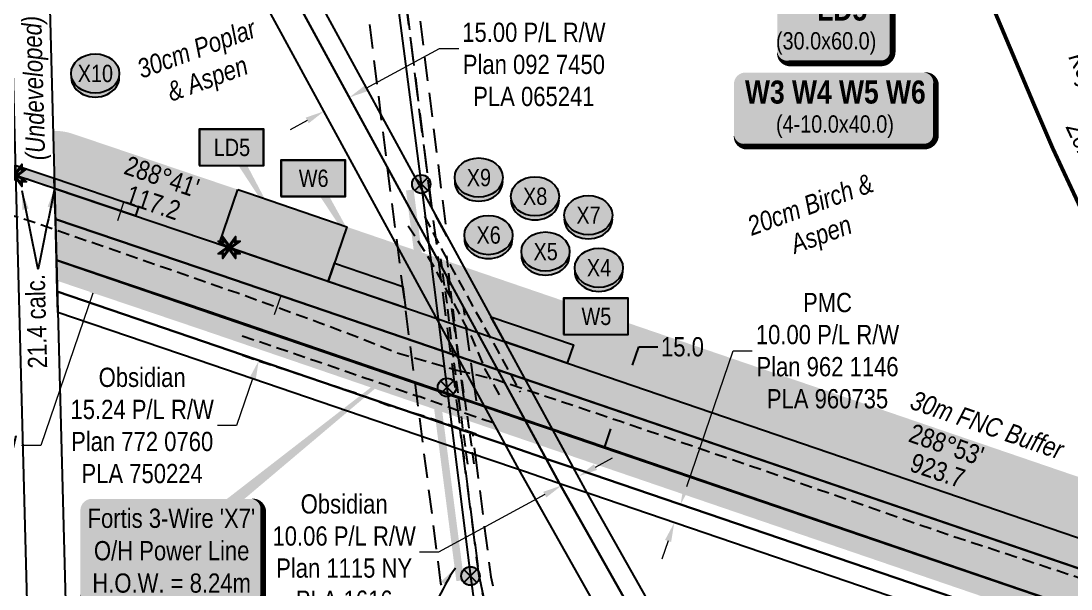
# Model space of a CAD drawing. Extents: x 633209 to 644713, y 5826006 to 5832721.
# Drawn here: x 642962 to 643508, y 5829472 to 5829767 of the extents above; entities that cross this region are included whole.
import ezdxf
from ezdxf.enums import TextEntityAlignment as Align

# ---------------------------------------------------------------- set-up
doc = ezdxf.new("R2010")
doc.units = 0
doc.header["$LTSCALE"] = 5
doc.header["$PDSIZE"] = 0.5
for name, pattern in [('DASHDOT2', [12.7, 6.35, -3.175, 0, -3.175]), ('foc-ACCESSROAD', [3.75, 2.5, -1.25]), ('foc-FLOWLINE', [3.75, 2.5, -1.25]), ('foc-TRAV', [1.875, 1.25, -0.625]), ('POWERLINE5', [7.8, 2.4, -0.6, 0.6, -0.6, 0.6, -0.6, 2.4]), ('UG_PIPE', [1.875, 1.25, -0.625])]:
    doc.linetypes.add(name, pattern=pattern)
doc.layers.get('Defpoints').update_dxf_attribs({"color": 9})
for name, color, linetype in [('AS-PIPE-UG', 44, 'UG_PIPE'), ('AS-POWER', 104, 'foc-POWER'), ('AS-POWER-EXISTING', 72, 'POWERLINE5'), ('AS-ROADS', 254, 'Continuous'), ('AS-WILDLIFE', 131, 'DASHDOT2'), ('C-RW', 13, 'Continuous'), ('C-WS', 13, 'foc-ACCESSROAD'), ('CG-NOTES', 7, 'Continuous'), ('F-EZE', 190, 'foc-FLOWLINE'), ('F-RW', 190, 'Continuous'), ('L-BD1', 253, 'Continuous'), ('L-MON', 1, 'Continuous'), ('L-ROAD-T', 7, 'Continuous'), ('L-SEC', 7, 'Continuous'), ('P-BUFFER-H 30m', 51, 'Continuous'), ('P-BUFFER-T', 40, 'Continuous'), ('P-CROSSINGS', 250, 'Continuous'), ('P-LTO', 14, 'Continuous'), ('P-PROPOSED', 10, 'Continuous'), ('P-PROPOSED-H', 21, 'Continuous'), ('P-TEMP-BLOCKS', 250, 'Continuous'), ('P-TEMP-H', 41, 'Continuous'), ('P-TEMP_LOG DECK', 46, 'Continuous'), ('P-TEMP_WORKSPACE', 46, 'Continuous'), ('P-TRAV', 4, 'foc-TRAV'), ('P-TXT', 4, 'Continuous'), ('P-WORKAREA-COUNTY', 104, 'Continuous'), ('P-WORKAREA-COUNTY-H', 71, 'Continuous'), ('T-BUSH-T', 110, 'Continuous')]:
    doc.layers.add(name, color=color, linetype=linetype)
for name, color, linetype, lineweight in [('C-RW-T', 13, 'Continuous', 9), ('F-RW-T', 190, 'Continuous', 9), ('T-TEXT', 48, 'Continuous', 18)]:
    doc.layers.add(name, color=color, linetype=linetype, lineweight=lineweight)
doc.styles.add('175L', font='ARIALN.TTF', dxfattribs={"height": 20})
doc.styles.add('80', font='ARIALN.TTF', dxfattribs={"height": 10})
doc.styles.add('80CG', font='ARIALN.TTF', dxfattribs={"height": 10})
doc.styles.add('80L', font='ARIALN.TTF', dxfattribs={"height": 10})
doc.styles.add('80LS', font='ARIALNI.TTF', dxfattribs={"height": 10})
doc.styles.add('BOLD', font='ARIALNB.TTF')
doc.styles.add('Crossing', font='ARIALN.TTF', dxfattribs={"height": 10})
doc.styles.add('foc-LtypeFont', font='ARIALN.TTF', dxfattribs={"height": 7.35})
doc.styles.add('MtXpl_Arial_Narrow', font='ARIALNI.TTF')
doc.linetypes.add('foc-POWER', pattern='A,6,-1,["P",foc-LtypeFont,S=0.2,R=0,X=-0.625,Y=-0.75],-1.24,4', length=12.24)
doc.dimstyles.new('Compass 5 000', dxfattribs={"dimscale": 5, "dimtxt": 9, "dimasz": 2, "dimexe": 0.2, "dimexo": 0.0625, "dimgap": 0.5, "dimtad": 0, "dimtih": 1, "dimtoh": 1, "dimzin": 0, "dimdsep": 46, "dimtxsty": '80CG', "dimcen": 0.1, "dimse1": 1, "dimse2": 1, "dimclrd": 256, "dimclrt": 256, "dimaunit": 1, "dimadec": 4, "dimazin": 0, "dimtfac": 0.06, "dimtofl": 0, "dimtmove": 0, "dimatfit": 1, "dimfxl": 0.2, "dimtolj": 1, "dimtzin": 0, "dimlwd": -1, "dimarcsym": 0})

# ---------------------------------------------------------------- blocks, each defined once
blk = doc.blocks.new('POWERPOLE')
h = blk.add_hatch(color=255)
edge = h.paths.add_edge_path()
edge.add_arc((0, 0), 0.96, 0, 360)
at = {"linetype": 'Continuous'}
for p, q in [((0.68, -0.68), (-0.68, 0.68)), ((-0.68, -0.68), (0.68, 0.68))]:
    blk.add_line(p, q, dxfattribs=at)
blk.add_circle((0, 0), 0.96, dxfattribs=at)
blk = doc.blocks.new('label_road_undeveloped')
at = {"layer": 'L-ROAD-T', "style": '80L'}
blk.add_text('Government Road Allowance', height=10, dxfattribs=at).set_placement((0, 0), align=Align.MIDDLE_CENTER)
at = {"layer": 'T-TEXT', "style": '80LS'}
blk.add_text('(Undeveloped)', height=10, dxfattribs=at).set_placement((-154.19, 0), align=Align.MIDDLE_CENTER)
blk = doc.blocks.new('*D446')
at = {"layer": 'C-RW-T', "transparency": 16777216}
for p, q in [((643260.72, 5829535.02), (643269.52, 5829539.79)), ((643234.35, 5829520.72), (643179.19, 5829490.81)), ((643179.19, 5829490.81), (643169.19, 5829490.81))]:
    blk.add_line(p, q, dxfattribs=at)
for points in [[(643259.93, 5829536.49), (643261.52, 5829533.56), (643251.93, 5829530.26)], [(643233.56, 5829522.19), (643235.15, 5829519.26), (643243.14, 5829525.49)]]:
    blk.add_solid(points, dxfattribs=at)
at = {"layer": 'Defpoints', "color": 0, "transparency": 16777216}
for p in [(643251.93, 5829530.26), (643295.35, 5829450.19), (643286.56, 5829445.42)]:
    blk.add_point(p, dxfattribs=at)
at = {"layer": 'C-RW-T', "transparency": 16777216, "insert": (643130.1, 5829490.81), "char_height": 10, "attachment_point": 5, "style": '80CG'}
blk.add_mtext('\\A1;Obsidian\\P10.06 P/L R/W\\PPlan 1115 NY\\PPLA 1616', dxfattribs=at)
blk = doc.blocks.new('*D480')
at = {"layer": 'C-RW-T', "transparency": 16777216}
for p, q in [((643093.9, 5829614.3), (643097.13, 5829623.76)), ((643082.51, 5829580.96), (643074.2, 5829556.63)), ((643074.2, 5829556.63), (643064.2, 5829556.63))]:
    blk.add_line(p, q, dxfattribs=at)
for points in [[(643092.32, 5829614.84), (643095.48, 5829613.76), (643090.67, 5829604.84)], [(643080.93, 5829581.5), (643084.09, 5829580.42), (643085.74, 5829590.42)]]:
    blk.add_solid(points, dxfattribs=at)
at = {"layer": 'Defpoints', "color": 0, "transparency": 16777216}
for p in [(643086.79, 5829606.16), (643081.87, 5829591.74), (643085.74, 5829590.42)]:
    blk.add_point(p, dxfattribs=at)
at = {"layer": 'C-RW-T', "transparency": 16777216, "insert": (643025.11, 5829556.63), "char_height": 10, "attachment_point": 5, "style": '80CG'}
blk.add_mtext('\\A1;Obsidian\\P15.24 P/L R/W\\PPlan 772 0760\\PPLA 750224', dxfattribs=at)
blk = doc.blocks.new('*D541')
at = {"layer": 'Defpoints', "color": 0, "transparency": 16777216}
for p in [(643009.16, 5829653.83), (643022.26, 5829649.35), (643015.79, 5829630.41)]:
    blk.add_point(p, dxfattribs=at)
at = {"layer": 'F-RW-T', "transparency": 16777216}
for p, q in [((643012.39, 5829663.29), (643015.62, 5829672.75)), ((642999.46, 5829625.43), (642972.44, 5829546.32)), ((642972.44, 5829546.32), (642962.44, 5829546.32))]:
    blk.add_line(p, q, dxfattribs=at)
for points in [[(643010.81, 5829663.83), (643013.96, 5829662.75), (643009.16, 5829653.83)], [(642997.88, 5829625.96), (643001.03, 5829624.89), (643002.69, 5829634.89)]]:
    blk.add_solid(points, dxfattribs=at)
at = {"layer": 'F-RW-T', "transparency": 16777216, "insert": (642922.9, 5829546.32), "char_height": 10, "attachment_point": 5, "style": '80CG'}
blk.add_mtext('\\A1;Pembina\\P20.00 P/L R/W\\PPLA 141996', dxfattribs=at)
blk = doc.blocks.new('*D542')
at = {"layer": 'Defpoints', "color": 0, "transparency": 16777216}
for p in [(643161.14, 5829564.66), (643157.91, 5829555.2), (643301.66, 5829506.09)]:
    blk.add_point(p, dxfattribs=at)
at = {"layer": 'F-RW-T', "transparency": 16777216}
for p, q in [((643308.13, 5829525.01), (643332.22, 5829595.52)), ((643332.22, 5829595.52), (643342.22, 5829595.52)), ((643298.43, 5829496.63), (643295.2, 5829487.17))]:
    blk.add_line(p, q, dxfattribs=at)
for points in [[(643306.55, 5829525.55), (643309.71, 5829524.47), (643304.9, 5829515.55)], [(643296.85, 5829497.17), (643300.01, 5829496.09), (643301.66, 5829506.09)]]:
    blk.add_solid(points, dxfattribs=at)
at = {"layer": 'F-RW-T', "transparency": 16777216, "insert": (643381.3, 5829595.52), "char_height": 10, "attachment_point": 5, "style": '80CG'}
blk.add_mtext('\\A1;PMC\\P10.00 P/L R/W\\PPlan 962 1146\\PPLA 960735', dxfattribs=at)
blk = doc.blocks.new('*D561')
at = {"layer": 'C-RW-T', "transparency": 16777216}
for p, q in [((643141.59, 5829731.98), (643179.62, 5829752.68)), ((643179.62, 5829752.68), (643189.62, 5829752.68)), ((643110.86, 5829715.24), (643102.07, 5829710.46))]:
    blk.add_line(p, q, dxfattribs=at)
for points in [[(643140.8, 5829733.44), (643142.39, 5829730.51), (643132.81, 5829727.2)], [(643110.06, 5829716.71), (643111.65, 5829713.78), (643119.64, 5829720.03)]]:
    blk.add_solid(points, dxfattribs=at)
at = {"layer": 'Defpoints', "color": 0, "transparency": 16777216}
for p in [(643132.81, 5829727.2), (643154.29, 5829687.73), (643141.12, 5829680.56)]:
    blk.add_point(p, dxfattribs=at)
at = {"layer": 'C-RW-T', "transparency": 16777216, "insert": (643228.7, 5829752.68), "char_height": 10, "attachment_point": 5, "style": '80CG'}
blk.add_mtext('\\A1;Obsidian\\P15.00 P/L R/W\\PPlan 092 7450\\PPLA 065241', dxfattribs=at)
blk = doc.blocks.new('*U748')
at = {"true_color": 0xff8aff}
h = blk.add_hatch(color=211, dxfattribs=at)
edge = h.paths.add_edge_path()
edge.add_line((-46.5, -20), (46.5, -20))
edge.add_arc((46.5, -14), 6, 270, 360)
edge.add_line((52.5, -14), (52.5, 12.5))
edge.add_arc((46.5, 12.5), 6, 0, 90)
edge.add_line((46.5, 18.5), (-46.5, 18.5))
edge.add_arc((-46.5, 12.5), 6, 90, 180)
edge.add_line((-52.5, 12.5), (-52.5, -14))
edge.add_arc((-46.5, -14), 6, 180, 270)
at = {"color": 250, "flags": 128}
blk.add_lwpolyline([(-46.5, -20, 3, 3, 0), (46.5, -20, 3, 3, 0.414214), (52.5, -14, 3, 3, 0), (52.5, 12.5, 3, 0, 0.414214), (46.5, 18.5, 0, 0, 0), (-46.5, 18.5, 0, 0, 0.414214), (-52.5, 12.5, 0, 0, 0), (-52.5, -14, 0, 3, 0.414214)], format="xyseb", close=True, dxfattribs=at)
at = {"flags": 128}
blk.add_lwpolyline([(-20.15, -12.92, 0, 7.5, 0), (0, 0, 0, 0, 0)], format="xyseb", dxfattribs=at)
at = {"color": 250}
for tag, p, height, style in [('TEMP_AREA_W1_001', (-9.21, 2.24), 12, 'BOLD'), ('ENTER_TEXT_001', (-30.66, -12.78), 9, '80')]:
    blk.add_attdef(tag, p, '', height=height, dxfattribs=dict(at, style=style))
blk = doc.blocks.new('TEMP')
h = blk.add_hatch(color=255)
h.dxf.hatch_style = 1
h.paths.add_polyline_path([(-1.15, -0.67), (-0.67, -0.67), (-0.67, -1.15), (0, -0.25), (0.67, -1.15), (0.67, -0.67), (1.15, -0.67), (0.25, 0), (1.15, 0.67), (0.67, 0.67), (0.67, 1.15), (0, 0.25), (-0.67, 1.15), (-0.67, 0.67), (-1.15, 0.67), (-0.25, 0)])
h.paths.add_polyline_path([(0.57, 0.85), (0.57, 0.57), (0.85, 0.57), (0.08, 0), (0.85, -0.57), (0.57, -0.57), (0.57, -0.85), (0, -0.08), (-0.57, -0.85), (-0.57, -0.57), (-0.85, -0.57), (-0.08, 0), (-0.85, 0.57), (-0.57, 0.57), (-0.57, 0.85), (0, 0.08)], flags=16)
h = blk.add_hatch(color=1)
h.dxf.hatch_style = 1
h.paths.add_polyline_path([(-0.07, -0.01), (-0.08, 0), (-0.85, -0.57), (-0.57, -0.57), (-0.57, -0.85), (0.07, 0.01), (0.08, 0), (0.85, 0.57), (0.57, 0.57), (0.57, 0.85)])
at = {"color": 1}
for p, q in [((-0.08, 0), (0.08, 0)), ((0, 0.08), (0, -0.08))]:
    blk.add_line(p, q, dxfattribs=at)
at = {"color": 255, "flags": 128}
blk.add_lwpolyline([(-0.25, 0), (-1.15, 0.67), (-0.67, 0.67), (-0.67, 1.15), (0, 0.25), (0.67, 1.15), (0.67, 0.67), (1.15, 0.67), (0.25, 0), (1.15, -0.67), (0.67, -0.67), (0.67, -1.15), (0, -0.25), (-0.67, -1.15), (-0.67, -0.67), (-1.15, -0.67)], close=True, dxfattribs=at)
at = {"color": 1, "flags": 128}
blk.add_lwpolyline([(-0.08, 0), (-0.85, 0.57), (-0.57, 0.57), (-0.57, 0.85), (0, 0.08), (0.57, 0.85), (0.57, 0.57), (0.85, 0.57), (0.08, 0), (0.85, -0.57), (0.57, -0.57), (0.57, -0.85), (0, -0.08), (-0.57, -0.85), (-0.57, -0.57), (-0.85, -0.57)], close=True, dxfattribs=at)
blk = doc.blocks.new('*D569')
at = {"layer": 'Defpoints', "color": 0, "transparency": 16777216}
for p in [(643270.13, 5829580.85), (643276.68, 5829578.61), (643265.27, 5829566.66)]:
    blk.add_point(p, dxfattribs=at)
at = {"layer": 'P-TXT', "transparency": 16777216}
for p, q in [((643279.92, 5829588.07), (643283.16, 5829597.53)), ((643283.16, 5829597.53), (643293.16, 5829597.53)), ((643268.6, 5829554.96), (643265.36, 5829545.49))]:
    blk.add_line(p, q, dxfattribs=at)
for points in [[(643278.34, 5829588.61), (643281.5, 5829587.53), (643276.68, 5829578.61)], [(643267.02, 5829555.5), (643270.17, 5829554.42), (643271.83, 5829564.42)]]:
    blk.add_solid(points, dxfattribs=at)
at = {"layer": 'P-TXT', "transparency": 16777216, "insert": (643305.91, 5829597.53), "char_height": 10, "attachment_point": 5, "style": '80CG'}
blk.add_mtext('\\A1;15.0', dxfattribs=at)
blk = doc.blocks.new('xing2')
h = blk.add_hatch(color=50)
h.dxf.hatch_style = 1
edge = h.paths.add_edge_path()
edge.add_ellipse((0, 0), major_axis=(-12.5, 0), ratio=0.816297, start_angle=0, end_angle=360)
h = blk.add_hatch(color=250)
h.dxf.hatch_style = 1
edge = h.paths.add_edge_path()
edge.add_ellipse((0, -2.05), major_axis=(-12.5, 0), ratio=0.816297, start_angle=0, end_angle=180)
edge.add_line((12.5, -2.05), (12.5, 0))
edge.add_ellipse((0, 0), major_axis=(-12.5, 0), ratio=0.816297, start_angle=0, end_angle=180, ccw=False)
edge.add_line((-12.5, 0), (-12.5, -2.05))
at = {"color": 250}
blk.add_ellipse((0, 0), major_axis=(-12.5, 0), ratio=0.816297, dxfattribs=at)
blk.add_ellipse((0, -2.05), major_axis=(-12.5, 0), ratio=0.816297, start_param=0, end_param=3.141593, dxfattribs=at)
at = {"color": 250, "style": 'Crossing'}
blk.add_attdef('CROSSING', text='', height=9, dxfattribs=at).set_placement((0.09, 0.02), align=Align.MIDDLE_CENTER)
at = {"color": 250, "style": 'Crossing', "flags": 1}
for tag, p in [('OWNER', (0.09, -12.49)), ('DESCRIPTION', (0.09, -25.77)), ('LOCATION', (0.09, -39.3)), ('DWG_REF', (0.09, -52.84))]:
    blk.add_attdef(tag, text='', height=9, dxfattribs=at).set_placement(p, align=Align.MIDDLE_CENTER)
blk = doc.blocks.new('Temp_Area_Small_Pink')
at = {"true_color": 0xff8aff}
h = blk.add_hatch(color=211, dxfattribs=at)
h.dxf.hatch_style = 1
h.paths.add_polyline_path([(-16.83, -9.44), (16.33, -9.44), (16.33, 9.05), (-16.83, 9.05)])
at = {"color": 250}
for points in [[(-17.03, -9.64), (16.53, -9.64), (16.53, 9.25), (-17.03, 9.25)], [(-16.93, -9.54), (16.43, -9.54), (16.43, 9.15), (-16.93, 9.15)]]:
    blk.add_lwpolyline(points, close=True, dxfattribs=at)
at = {"color": 250, "style": '80L'}
blk.add_attdef('TEMPORARY', text='', height=9, dxfattribs=at).set_placement((0, -0.15), align=Align.MIDDLE_CENTER)
blk = doc.blocks.new('*U577')
h = blk.add_hatch(color=255)
edge = h.paths.add_edge_path()
edge.add_line((-41.5, -28.5), (41.5, -28.5))
edge.add_arc((41.5, -22.5), 6, 270, 360)
edge.add_line((47.5, -22.5), (47.5, 21))
edge.add_arc((41.5, 21), 6, 0, 90)
edge.add_line((41.5, 27), (-41.5, 27))
edge.add_arc((-41.5, 21), 6, 90, 180)
edge.add_line((-47.5, 21), (-47.5, -22.5))
edge.add_arc((-41.5, -22.5), 6, 180, 270)
at = {"color": 104, "flags": 128}
blk.add_lwpolyline([(138.8, 112.32, 0, 7.5, 0), (0, 0, 0, 0, 0)], format="xyseb", dxfattribs=at)
blk.add_lwpolyline([(-41.5, -28.5, 3, 3, 0), (41.5, -28.5, 3, 3, 0.414214), (47.5, -22.5, 3, 3, 0), (47.5, 21, 3, 0, 0.414214), (41.5, 27, 0, 0, 0), (-41.5, 27, 0, 0, 0.414214), (-47.5, 21, 0, 0, 0), (-47.5, -22.5, 0, 3, 0.414214)], format="xyseb", close=True, dxfattribs=at)
at = {"color": 104, "style": '80'}
blk.add_attdef('ENTER_TEXT_001', (-26.85, -4.92), '', height=10, dxfattribs=at)
blk = doc.blocks.new('*U563')
at = {"true_color": 0xff8aff}
h = blk.add_hatch(color=211, dxfattribs=at)
edge = h.paths.add_edge_path()
edge.add_line((-24, -20), (24, -20))
edge.add_arc((24, -14), 6, 270, 360)
edge.add_line((30, -14), (30, 12.5))
edge.add_arc((24, 12.5), 6, 0, 90)
edge.add_line((24, 18.5), (-24, 18.5))
edge.add_arc((-24, 12.5), 6, 90, 180)
edge.add_line((-30, 12.5), (-30, -14))
edge.add_arc((-24, -14), 6, 180, 270)
at = {"color": 250, "flags": 128}
blk.add_lwpolyline([(-24, -20, 3, 3, 0), (24, -20, 3, 3, 0.414214), (30, -14, 3, 3, 0), (30, 12.5, 3, 0, 0.414214), (24, 18.5, 0, 0, 0), (-24, 18.5, 0, 0, 0.414214), (-30, 12.5, 0, 0, 0), (-30, -14, 0, 3, 0.414214)], format="xyseb", close=True, dxfattribs=at)
at = {"flags": 128}
blk.add_lwpolyline([(-20.15, -12.92, 0, 7.5, 0), (0, 0, 0, 0, 0)], format="xyseb", dxfattribs=at)
at = {"color": 250}
for tag, p, height, style in [('TEMP_AREA_W1_001', (-9.21, 2.24), 12, 'BOLD'), ('ENTER_TEXT_001', (-30.66, -12.78), 9, '80')]:
    blk.add_attdef(tag, p, '', height=height, dxfattribs=dict(at, style=style))

msp = doc.modelspace()

# ---------------------------------------------------------------- hatches: boundary and pattern name
at = {"layer": 'AS-ROADS'}
h = msp.add_hatch(color=256, dxfattribs=at)
h.dxf.hatch_style = 1
h.paths.add_polyline_path([(643166.208, 5829679.359), (643162.242, 5829678.849), (643188.407, 5829475.764), (643192.373, 5829476.274)])
at = {"layer": 'P-BUFFER-H 30m'}
h = msp.add_hatch(color=256, dxfattribs=at)
h.dxf.hatch_style = 1
edge = h.paths.add_edge_path()
edge.add_arc((642979.605, 5829679.846), 29.991, 71.31827, 91.50438, ccw=False)
edge.add_line((642989.211, 5829708.257), (643079.918, 5829677.586))
edge.add_arc((643070.311, 5829649.176), 29.991, 71.12182, 71.31827, ccw=False)
edge.add_line((643080.015, 5829677.553), (643953.738, 5829378.783))
edge.add_arc((643944.034, 5829350.406), 29.991, -61.4576, 71.12182, ccw=False)
edge.add_line((643958.364, 5829324.06), (643940.474, 5829314.33))
edge.add_arc((643926.145, 5829340.675), 29.991, 251.12182, 298.5424, ccw=False)
edge.add_line((643916.441, 5829312.298), (643055.829, 5829606.585))
edge.add_line((643055.829, 5829606.585), (642980.863, 5829631.933))
edge.add_line((642980.863, 5829631.933), (642978.818, 5829709.826))
at = {"layer": 'P-PROPOSED-H'}
h = msp.add_hatch(color=256, dxfattribs=at)
h.dxf.hatch_style = 1
h.paths.add_polyline_path([(642979.605, 5829679.846), (643070.311, 5829649.176), (643944.034, 5829350.406), (643926.145, 5829340.675), (643065.484, 5829634.979), (642980.024, 5829663.875)])
at = {"layer": 'P-TEMP-H'}
h = msp.add_hatch(color=256, dxfattribs=at)
h.dxf.hatch_style = 1
h.paths.add_polyline_path([(642979.465, 5829685.17), (643023.293, 5829670.35), (643021.692, 5829665.615), (642979.605, 5829679.846)])
h = msp.add_hatch(color=256, dxfattribs=at)
h.dxf.hatch_style = 1
h.paths.add_polyline_path([(643074.757, 5829679.331), (643079.966, 5829677.57), (643131.517, 5829659.942), (643121.814, 5829631.565), (643070.311, 5829649.176), (643065.053, 5829650.954)])
h = msp.add_hatch(color=256, dxfattribs=at)
h.dxf.hatch_style = 1
h.paths.add_polyline_path([(643161.979, 5829617.83), (643121.814, 5829631.565), (643125.048, 5829641.024), (643160.556, 5829628.882)])
h = msp.add_hatch(color=256, dxfattribs=at)
h.dxf.hatch_style = 1
h.paths.add_polyline_path([(643206.29, 5829613.243), (643249.277, 5829598.544), (643246.042, 5829589.085), (643213.357, 5829600.262)])
at = {"layer": 'P-WORKAREA-COUNTY-H'}
h = msp.add_hatch(color=256, dxfattribs=at)
h.dxf.hatch_style = 1
h.paths.add_polyline_path([(642959.164, 5829692.034), (642979.465, 5829685.17), (642979.605, 5829679.846), (642959.304, 5829686.71)])

# ---------------------------------------------------------------- linework, layer by layer
at = {"layer": 'AS-PIPE-UG', "flags": 128}
for points in [[(640336.953, 5830972.019), (640341.193, 5830956.484), (640344.55, 5830943.008), (640346.991, 5830934.881), (640349.08, 5830927.159), (640351.027, 5830919.881), (640354.123, 5830908.779), (640356.035, 5830903.9), (640360.296, 5830901.421), (640367.963, 5830898.512), (640380.477, 5830893.723), (640491.861, 5830847.438), (640505.664, 5830841.556), (640521.945, 5830833.141), (640549.843, 5830824.432), (640567.785, 5830817.729), (640587.119, 5830809.077), (640604.34, 5830802.662), (640620.642, 5830796.606), (640736.401, 5830752.379), (640829.928, 5830715.609), (640892.807, 5830691.664), (640983.624, 5830656.554), (641103.432, 5830610.642), (641112.239, 5830607.397), (641128.87, 5830601.387), (641147.07, 5830594.52), (641166.453, 5830586.354), (641181.131, 5830581.256), (641195.157, 5830575.937), (641210.246, 5830570.751), (641272.52, 5830549.264), (641355.112, 5830518.485), (641484.342, 5830468.159), (641589.34, 5830428.251), (641691.626, 5830388.925), (641798.888, 5830347.778), (641933.223, 5830295.433), (641944.162, 5830291.673), (641959.762, 5830285.753), (641971.151, 5830281.605), (641979.334, 5830277.889), (641986.415, 5830273.004), (641994.145, 5830267.067), (642011.682, 5830254.308), (642031.097, 5830239.766), (642047.63, 5830227.341), (642114.424, 5830177.949), (642197.018, 5830117.715), (642321.245, 5830027.351), (642352.029, 5830000.422), (642439.797, 5829939.264), (642506.557, 5829888.218), (642566.031, 5829844.55), (642615.621, 5829810.488), (642641.859, 5829792.032), (642660.964, 5829778.777), (642684.833, 5829762.252), (642695.519, 5829755.065), (642700.714, 5829752.418), (642708.816, 5829748.996), (642718.64, 5829745.167), (642735.888, 5829739.312), (642757.293, 5829732.181), (642781.604, 5829724.472), (642803.286, 5829717.369), (642873.003, 5829691.932), (642965.87, 5829663.422), (643036.138, 5829638.998), (643069.035, 5829627.461), (643074.234, 5829625.766), (643090.466, 5829619.967), (643117.514, 5829610.081), (643139.189, 5829601.874), (643157.33, 5829594.591), (643189.219, 5829585.261)], [(643171.781, 5829665.304), (643186.273, 5829638.048), (643210.416, 5829594.447), (643221.523, 5829574.07)], [(643163.443, 5829660.515), (643175.055, 5829642.182), (643182.044, 5829629.32), (643195.426, 5829604.5), (643203.288, 5829585.982), (643210.911, 5829572.068)], [(643194.307, 5829536.503), (643192.218, 5829552.429), (643189.188, 5829574.954), (643186.604, 5829594.345), (643183.656, 5829619.414), (643180.323, 5829643.358)], [(643197.59, 5829536.685), (643195.644, 5829551.57), (643192.135, 5829575.034), (643189.483, 5829593.586), (643186.391, 5829619.523), (643183.493, 5829644.883)], [(643077.166, 5829603.288), (643093.252, 5829597.827), (643115.378, 5829590.291), (643131.417, 5829584.707), (643151.158, 5829577.906), (643165.344, 5829572.986), (643169.099, 5829571.682)], [(643194.307, 5829536.503), (643192.218, 5829552.429), (643189.188, 5829574.954), (643186.604, 5829594.345)], [(643198.709, 5829552.172), (643188.153, 5829555.723), (643171.007, 5829561.628), (643153.385, 5829566.951), (643135.118, 5829573.785), (643110.501, 5829581.867), (643091.552, 5829588.226), (643074.997, 5829593.762)], [(643189.267, 5829585.301), (643209.173, 5829580.542), (643273.697, 5829558.877), (643355.01, 5829531.015), (643440.079, 5829501.324), (643523.738, 5829473.684), (643644.255, 5829429.224), (643781.331, 5829381.355), (643808.752, 5829371.591), (643842.072, 5829359.895), (643868.139, 5829351.224), (643877.538, 5829347.921), (643884.785, 5829345.848), (643892.822, 5829344.981), (643900.243, 5829344.644), (643907.589, 5829343.591), (643917.456, 5829340.591), (643926.588, 5829337.073), (643936.215, 5829333.539), (643945.687, 5829330.605), (643954.627, 5829325.862), (643964.255, 5829323.464), (643973.795, 5829320.282)], [(643207.545, 5829558.089), (643200.263, 5829560.467), (643191.871, 5829563.321), (643184.85, 5829566.056), (643169.174, 5829571.669)]]:
    msp.add_lwpolyline(points, dxfattribs=at)
at = {"layer": 'AS-POWER', "flags": 128}
msp.add_lwpolyline([(643132.754, 5830041.188), (643137.195, 5829935.179), (643170.16, 5829682.164), (643183.544, 5829576.473), (643195.737, 5829478.421), (643209.897, 5829372.518)], dxfattribs=at)
at = {"layer": 'AS-WILDLIFE', "const_width": 2, "flags": 128}
msp.add_lwpolyline([(644549.565, 5828553.863), (644396.375, 5828657.5), (644240.937, 5828763), (644211.5, 5828794.5), (644198.813, 5828808), (644171.562, 5828863), (644139.188, 5828918), (644130.5, 5829024.5), (644099.5, 5829081.5), (644098, 5829084.5), (644040.875, 5829123), (643992.5, 5829144.5), (643901.625, 5829185), (643778.875, 5829218.5), (643768.375, 5829221.5), (643726.75, 5829251), (643702.125, 5829283.5), (643663, 5829335), (643580.375, 5829525.5), (643511.063, 5829673.5), (643498.25, 5829701), (643488.187, 5829724.5), (643443.063, 5829831.5), (643437.375, 5829842), (643410.563, 5829892), (643358.25, 5829936), (643256.188, 5830003), (643218.062, 5830028), (643159.125, 5830065.5), (642911.875, 5830222), (642850.687, 5830261), (642813.25, 5830284.5), (642795.424, 5830311.128)], dxfattribs=at)
at = {"layer": 'C-RW'}
msp.add_lwpolyline([(643311.09, 5829403.481), (643325.147, 5829377.648), (643308.328, 5829377.156), (643294.274, 5829402.987), (643288.075, 5829414.403), (643284.283, 5829421.377), (643221.114, 5829533.612), (642986.105, 5829965.33), (642978.18, 5829979.889), (642971.304, 5829995.907), (642970.993, 5830007.752), (642970.845, 5830013.4), (642970.618, 5830022.023), (642974.963, 5830016.747), (642977.555, 5830013.571), (642982.091, 5830008.008), (642986.229, 5830000.392), (642987.504, 5829998.045), (642991.56, 5829990.577), (642994.703, 5829980.898), (643002.645, 5829966.308), (643241.868, 5829526.851), (643301.103, 5829421.834), (643311.09, 5829403.481)], close=True, dxfattribs=at)
for points in [[(643005.88, 5829981.401), (643256.135, 5829521.677), (643309.876, 5829426.586), (643312.39, 5829422.142), (643322.354, 5829403.811), (643336.409, 5829377.983), (643427.445, 5829210.644), (643481.767, 5829110.798), (643487.974, 5829099.596), (643487.974, 5829099.596), (643479.084, 5829094.792), (643472.725, 5829106.331), (643416.092, 5829210.336), (643325.147, 5829377.648), (643311.09, 5829403.481), (643301.103, 5829421.834), (643241.868, 5829526.851), (643209.882, 5829585.61), (643002.645, 5829966.308)], [(643558.995, 5829428.864), (643251.776, 5829533.711), (643237.685, 5829538.512), (643216.676, 5829545.69), (643201.192, 5829550.978), (643194.835, 5829553.149), (643173.52, 5829560.432), (643056.945, 5829600.259), (642981.013, 5829626.245), (642980.584, 5829642.58), (643061.85, 5829614.684), (643171.211, 5829577.322), (643192.527, 5829570.039), (643198.884, 5829567.868), (643205.897, 5829565.473), (643226.891, 5829558.301), (643240.969, 5829553.494), (643242.608, 5829552.934), (643564.11, 5829443.173)]]:
    msp.add_lwpolyline(points, dxfattribs=at)
at = {"layer": 'C-WS', "flags": 128}
msp.add_lwpolyline([(643157.139, 5830001.64), (643158.888, 5829934.526), (643148.803, 5829934.264), (643142.764, 5829934.107), (643174.199, 5829680.389), (643185.33, 5829593.998), (643190.397, 5829554.665), (643191.821, 5829543.619), (643200.364, 5829477.304), (643212.742, 5829422.145), (643191.199, 5829421.545), (643180.416, 5829474.734), (643154.251, 5829677.819), (643122.517, 5829933.581), (643079.729, 5829932.467), (643078.738, 5829970.515), (643020.891, 5829969.009), (643020.547, 5829982.232), (643020.28, 5829992.481), (643020.114, 5829998.864), (643020.022, 5830002.388), (643019.856, 5830008.768), (643019.702, 5830014.668), (643029.789, 5830014.93), (643039.925, 5830015.193), (643092.076, 5830016.551), (643099.618, 5830016.747), (643156.708, 5830018.233), (643156.882, 5830011.556), (643157.139, 5830001.64)], close=True, dxfattribs=at)
at = {"layer": 'F-EZE', "flags": 128}
for points in [[(643148.803, 5829934.264), (643183.505, 5829655.099), (643175.583, 5829669.653), (643142.764, 5829934.107), (643148.803, 5829934.264)], [(643196.971, 5829581.86), (643198.884, 5829567.868), (643192.527, 5829570.04), (643189.492, 5829592.226), (643188.881, 5829596.699), (643183.865, 5829633.403), (643191.957, 5829618.538), (643195.851, 5829590.054), (643196.971, 5829581.86)], [(643198.147, 5829541.458), (643206.313, 5829478.071), (643219.084, 5829419.602), (643213.112, 5829419.44), (643200.364, 5829477.304), (643191.821, 5829543.619), (643190.397, 5829554.665), (643196.723, 5829552.504), (643198.147, 5829541.458)]]:
    msp.add_lwpolyline(points, close=True, dxfattribs=at)
at = {"layer": 'F-RW', "flags": 128}
msp.add_lwpolyline([(643939.071, 5829336.255), (644171.811, 5829256.679), (644443.742, 5829163.12), (644459.144, 5829157.849), (644599.721, 5829109.738), (644600.361, 5829088.366), (644459.735, 5829136.494), (644444.333, 5829141.765), (644172.563, 5829234.775), (644157.386, 5829239.969), (643936.976, 5829315.402), (643059.047, 5829616.05), (642980.584, 5829642.58), (642980.024, 5829663.875), (643065.484, 5829634.979)], close=True, dxfattribs=at)
msp.add_lwpolyline([(643530.531, 5829428.087), (643258.801, 5829520.773), (643244.73, 5829525.547), (643223.754, 5829532.711), (643202.707, 5829539.9), (643196.35, 5829542.071), (643175.034, 5829549.354), (643053.758, 5829590.787), (642981.296, 5829615.455), (642981.013, 5829626.245), (643056.945, 5829600.259), (643173.52, 5829560.432), (643194.835, 5829553.149), (643201.192, 5829550.978), (643216.676, 5829545.69), (643237.685, 5829538.512), (643251.776, 5829533.711), (643558.995, 5829428.864)], dxfattribs=at)
at = {"layer": 'L-SEC'}
for p, q in [((642945.423, 5830215.252), (642966.429, 5829415.429)), ((642965.53, 5830215.78), (642986.536, 5829415.943)), ((642965.53, 5830215.78), (642986.536, 5829415.943))]:
    msp.add_line(p, q, dxfattribs=at)
at = {"layer": 'P-TEMP-BLOCKS', "flags": 128}
for points in [[(643098.392, 5829656.229, 0, 4.998, 0), (643071.783, 5829701.556, 0, 0, 0)], [(643146.43, 5829632.085, 0, 4.998, 0), (643114.241, 5829685.346, 0, 0, 0)]]:
    msp.add_lwpolyline(points, format="xyseb", dxfattribs=at)
at = {"layer": 'P-TEMP_LOG DECK', "flags": 128}
msp.add_lwpolyline([(643074.757, 5829679.331), (643079.966, 5829677.57), (643131.517, 5829659.942), (643121.814, 5829631.565), (643070.311, 5829649.176), (643065.053, 5829650.954)], close=True, dxfattribs=at)
at = {"layer": 'P-TEMP_WORKSPACE', "flags": 128}
for points in [[(642979.465, 5829685.17), (643023.293, 5829670.35), (643021.692, 5829665.615), (642979.605, 5829679.846)], [(643161.979, 5829617.83), (643121.814, 5829631.565), (643125.048, 5829641.024), (643160.556, 5829628.882)], [(643206.29, 5829613.243), (643249.277, 5829598.544), (643246.042, 5829589.085), (643213.357, 5829600.262)]]:
    msp.add_lwpolyline(points, close=True, dxfattribs=at)
at = {"layer": 'P-TRAV', "flags": 128}
msp.add_lwpolyline([(642979.605, 5829679.846), (642959.304, 5829686.71)], dxfattribs=at)
at = {"layer": 'P-WORKAREA-COUNTY'}
msp.add_lwpolyline([(642959.164, 5829692.034), (642979.465, 5829685.17), (642979.605, 5829679.846), (642959.304, 5829686.71)], close=True, dxfattribs=at)

# ---------------------------------------------------------------- block references
at = {"layer": 'AS-POWER-EXISTING', "xscale": 4.9984184, "yscale": 4.9984184, "zscale": 4.9984184}
for p in [(643170.16, 5829682.164), (643170.16, 5829682.164), (643183.544, 5829576.473), (643183.544, 5829576.473), (643195.737, 5829478.421)]:
    msp.add_blockref('POWERPOLE', p, dxfattribs=at)
at = {"layer": 'AS-POWER-EXISTING', "color": 1, "xscale": 4.9984184, "yscale": 4.9984184, "zscale": 4.9984184}
msp.add_blockref('POWERPOLE', (643195.737, 5829478.421), dxfattribs=at)
at = {"layer": 'CG-NOTES', "xscale": 0.9996836799999999, "yscale": 0.9996836799999999, "zscale": 0.9996836799999999, "rotation": 91.60030847652281}
msp.add_blockref('label_road_undeveloped', (642964.389, 5829886.168), dxfattribs=at)
at = {"layer": 'L-MON', "color": 5, "xscale": 4.9984184, "yscale": 4.9984184, "zscale": 4.9984184}
for p in [(642959.304, 5829686.71), (643070.311, 5829649.176)]:
    msp.add_blockref('TEMP', p, dxfattribs=at)
at = {"layer": 'P-CROSSINGS', "xscale": 0.99968368, "yscale": 0.99968368, "zscale": 0.99968368}
for p, values in [((643000.715, 5829739.662), {'CROSSING': 'X10'}), ((643200.047, 5829685.554), {'CROSSING': 'X9'}), ((643229.275, 5829675.823), {'CROSSING': 'X8'}), ((643257.008, 5829665.992), {'CROSSING': 'X7'}), ((643205.103, 5829655.675), {'CROSSING': 'X6'}), ((643234.728, 5829647.092), {'CROSSING': 'X5'}), ((643262.451, 5829638.659), {'CROSSING': 'X4'})]:
    msp.add_blockref('xing2', p, dxfattribs=at).add_auto_attribs(values)
at = {"layer": 'P-CROSSINGS', "color": 104}
ref = msp.add_blockref('*U577', (643040.504, 5829491.523), dxfattribs=dict(at, xscale=0.99968368, yscale=0.99968368, zscale=0.99968368))
ref.add_attrib('ENTER_TEXT_001', "Fortis 3-Wire 'X7'", (642996.749, 5829503.428), dxfattribs={"layer": '0', "color": 104, "height": 9.99684, "style": '80'})
ref.add_attrib('ENTER_TEXT_002', 'O/H Power Line', (643000.046, 5829486.59), dxfattribs={"layer": '0', "color": 104, "height": 9.99684, "style": '80'})
ref.add_attrib('ENTER_TEXT_003', 'H.O.W. = 8.24m', (642999.217, 5829469.751), dxfattribs={"layer": '0', "color": 104, "height": 9.99684, "style": '80'})
at = {"layer": 'P-TEMP-BLOCKS', "color": 3, "xscale": 0.99968368, "yscale": 0.99968368, "zscale": 0.99968368}
msp.add_blockref('*U563', (643385.158, 5829764.941), dxfattribs=at).add_auto_attribs({'TEMP_AREA_W1_001': 'LD5', 'ENTER_TEXT_001': '(30.0x60.0)'})
at = {"layer": 'P-TEMP-BLOCKS', "color": 3}
ref = msp.add_blockref('*U748', (643385.158, 5829721.688), dxfattribs=dict(at, xscale=0.99968368, yscale=0.99968368, zscale=0.99968368))
ref.add_attrib('TEMP_AREA_W1_001', 'W3 W4 W5 W6', (643338.421, 5829724.034), dxfattribs={"layer": '0', "color": 250, "height": 11.9962, "style": 'BOLD'})
ref.add_attrib('ENTER_TEXT_001', '(4-10.0x40.0)', (643354.512, 5829708.915), dxfattribs={"layer": '0', "color": 250, "height": 8.99715, "style": '80'})
at = {"layer": 'P-TEMP-BLOCKS', "xscale": 0.99968368, "yscale": 0.99968368, "zscale": 0.99968368}
for p, values in [((643071.784, 5829701.407), {'TEMPORARY': 'LD5'}), ((643114.241, 5829685.346), {'TEMPORARY': 'W6'}), ((643261.195, 5829613.554), {'TEMPORARY': 'W5'})]:
    msp.add_blockref('Temp_Area_Small_Pink', p, dxfattribs=at).add_auto_attribs(values)

# ---------------------------------------------------------------- texts
at = {"layer": 'L-BD1', "color": 3, "style": '175L'}
for s, rotation, p in [("288°41'", 341.31827, (643035.396, 5829686.045)), ('117.2', 341.31827, (643030.833, 5829672.55)), ("288°53'", 341.12182, (643443.141, 5829546.779)), ('923.7', 341.12182, (643438.532, 5829533.299))]:
    msp.add_text(s, height=9.9968, rotation=rotation, dxfattribs=at).set_placement(p, align=Align.MIDDLE_CENTER)
at = {"layer": 'P-BUFFER-T', "insert": (643426.404, 5829575.202), "char_height": 9.99684, "attachment_point": 1, "rotation": 341.12182, "style": '80L'}
msp.add_mtext_dynamic_manual_height_columns('\\pi0.37693;{\\fArial Narrow|b0|i1|c0|p34;30m FNC Buffer}', width=83.85173, gutter_width=50.016, heights=[0], dxfattribs=at)
at = {"layer": 'P-TXT', "insert": (642965.143, 5829610.703), "char_height": 9.9968, "width": 54.51658, "attachment_point": 2, "rotation": 91.50438, "style": '175L'}
msp.add_mtext('21.4 calc.', dxfattribs=at)
at = {"layer": 'T-BUSH-T', "char_height": 9.99684, "width": 68.1344, "attachment_point": 2, "rotation": 20, "line_spacing_factor": 0.989768, "style": 'MtXpl_Arial_Narrow'}
for s, insert in [('30cm Poplar & Aspen', (643051.646, 5829757.285)), ('20cm Birch & Aspen', (643370.582, 5829676.301))]:
    msp.add_mtext(s, dxfattribs=dict(at, insert=insert))

# ---------------------------------------------------------------- dimensions: what is measured, and where the dimension line sits
at = {"layer": 'C-RW-T'}
for base, p1, p2, angle, text, picture, middle in [((643132.809, 5829727.195), (643141.121, 5829680.561), (643154.292, 5829687.731), 28.56207, 'Obsidian\\P15.00 P/L R/W\\PPlan 092 7450\\PPLA 065241', '*D561', (643228.703, 5829752.676)), ((643085.743, 5829590.42), (643086.795, 5829606.162), (643081.869, 5829591.744), 251.13747, 'Obsidian\\P15.24 P/L R/W\\PPlan 772 0760\\PPLA 750224', '*D480', (643025.112, 5829556.627)), ((643251.934, 5829530.255), (643286.562, 5829445.418), (643295.353, 5829450.186), 28.4699, 'Obsidian\\P10.06 P/L R/W\\PPlan 1115 NY\\PPLA 1616', '*D446', (643130.105, 5829490.808))]:
    dim = msp.add_linear_dim(base=base, p1=p1, p2=p2, angle=angle, text=text, dimstyle='Compass 5 000', dxfattribs=at)
    dim.commit()
    dim.dimension.update_dxf_attribs({"geometry": picture, "text_midpoint": middle, "dimtype": 161})
at = {"layer": 'F-RW-T'}
for base, p1, p2, angle, text, picture, middle in [((643009.155, 5829653.828), (643015.79, 5829630.415), (643022.258, 5829649.353), 71.14387, 'Pembina\\P20.00 P/L R/W\\PPLA 141996', '*D541', (642922.898, 5829546.316)), ((643301.665, 5829506.092), (643161.14, 5829564.661), (643157.909, 5829555.205), 251.1378, 'PMC\\P10.00 P/L R/W\\PPlan 962 1146\\PPLA 960735', '*D542', (643381.304, 5829595.525))]:
    dim = msp.add_linear_dim(base=base, p1=p1, p2=p2, angle=angle, text=text, dimstyle='Compass 5 000', dxfattribs=at)
    dim.commit()
    dim.dimension.update_dxf_attribs({"geometry": picture, "text_midpoint": middle, "dimtype": 161})
at = {"layer": 'P-TXT'}
dim = msp.add_linear_dim(base=(643276.684, 5829578.607), p1=(643265.274, 5829566.661), p2=(643270.125, 5829580.849), angle=71.12182, text='15.0', dimstyle='Compass 5 000', dxfattribs=at)
dim.commit()
dim.dimension.update_dxf_attribs({"geometry": '*D569', "text_midpoint": (643305.908, 5829597.531), "dimtype": 161})

# ---------------------------------------------------------------- leaders
at = {"layer": 'P-TXT', "path_type": 1}
for points in [[(642962.502, 5829678.874), (642970.976, 5829637.855)], [(642979.605, 5829679.846), (642970.976, 5829637.855)]]:
    msp.add_leader(points, dimstyle='Compass 5 000', override={"dimgap": 0.5, "dimtad": 0}, dxfattribs=at)
at = {"layer": 'T-TEXT', "path_type": 1}
msp.add_leader([(643187.891, 5829482.507), (643165.011, 5829452.345), (643156.005, 5829450.642)], dimstyle='Compass 5 000', override={"dimgap": 0.5, "dimtad": 0}, dxfattribs=at)

# ---------------------------------------------------------------- next in the draw order: texts
at = {"layer": 'AS-WILDLIFE', "insert": (643515.302, 5829752.691), "char_height": 10, "attachment_point": 1, "rotation": 294.98129, "style": '175L', "bg_fill": 2}
msp.add_mtext_dynamic_manual_height_columns('\\pi0.34913;{\\fArial Narrow|b0|i1|c0|p34;Key Wildlife and Biodiversity \\P\\pi32.996;Zone Boundary}', width=144.74328, gutter_width=100.032, heights=[0], dxfattribs=at)

# ---------------------------------------------------------------- next in the draw order: linework, layer by layer
at = {"layer": 'P-LTO', "flags": 128}
msp.add_lwpolyline([(642979.605, 5829679.846), (643070.311, 5829649.176), (643944.034, 5829350.406), (643926.145, 5829340.675), (643065.484, 5829634.979), (642980.024, 5829663.875)], close=True, dxfattribs=at)
at = {"layer": 'P-PROPOSED', "flags": 128}
msp.add_lwpolyline([(642979.605, 5829679.846), (643070.311, 5829649.176), (643944.034, 5829350.406), (643926.145, 5829340.675), (643065.484, 5829634.979), (642980.024, 5829663.875)], close=True, dxfattribs=at)

doc.saveas('drawing.dxf')
